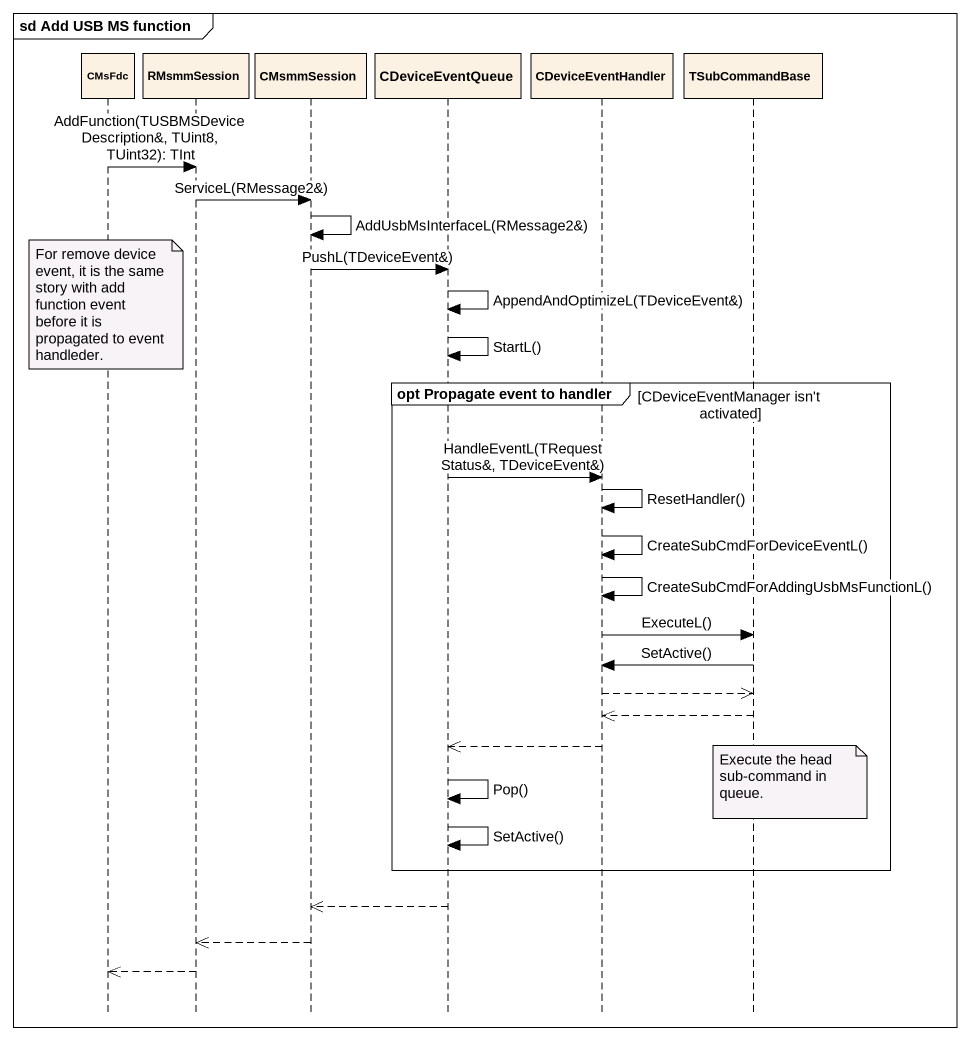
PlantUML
@startuml
mainframe sd Add USB MS function
hide footbox
participant CMsFdc
participant RMsmmSession
participant CMsmmSession
participant CDeviceEventQueue
participant CDeviceEventHandler
participant TSubCommandBase

CMsFdc -> RMsmmSession : AddFunction(TUSBMSDeviceDescription&, TUint8, TUint32): TInt
RMsmmSession -> CMsmmSession : ServiceL(RMessage2&)
CMsmmSession -> CMsmmSession : AddUsbMsInterfaceL(RMessage2&)
CMsmmSession -> CDeviceEventQueue : PushL(TDeviceEvent&)
CDeviceEventQueue -> CDeviceEventQueue : AppendAndOptimizeL(TDeviceEvent&)
note over CMsFdc : For remove device event, it is the same story with add function event before it is propagated to event handleder.
CDeviceEventQueue -> CDeviceEventQueue : StartL()
group opt Propagate event to handler [CDeviceEventManager isn't activated]
  CDeviceEventQueue -> CDeviceEventHandler : HandleEventL(TRequestStatus&, TDeviceEvent&)
  CDeviceEventHandler -> CDeviceEventHandler : ResetHandler()
  CDeviceEventHandler -> CDeviceEventHandler : CreateSubCmdForDeviceEventL()
  CDeviceEventHandler -> CDeviceEventHandler : CreateSubCmdForAddingUsbMsFunctionL()
  CDeviceEventHandler -> TSubCommandBase : ExecuteL()
  TSubCommandBase -> CDeviceEventHandler : SetActive()
  CDeviceEventHandler -->> TSubCommandBase
  TSubCommandBase -->> CDeviceEventHandler
  CDeviceEventHandler -->> CDeviceEventQueue
  CDeviceEventQueue -> CDeviceEventQueue : Pop()
  note over TSubCommandBase : Execute the head sub-command in queue.
  CDeviceEventQueue -> CDeviceEventQueue : SetActive()
end
CDeviceEventQueue -->> CMsmmSession
CMsmmSession -->> RMsmmSession
RMsmmSession -->> CMsFdc
@enduml
